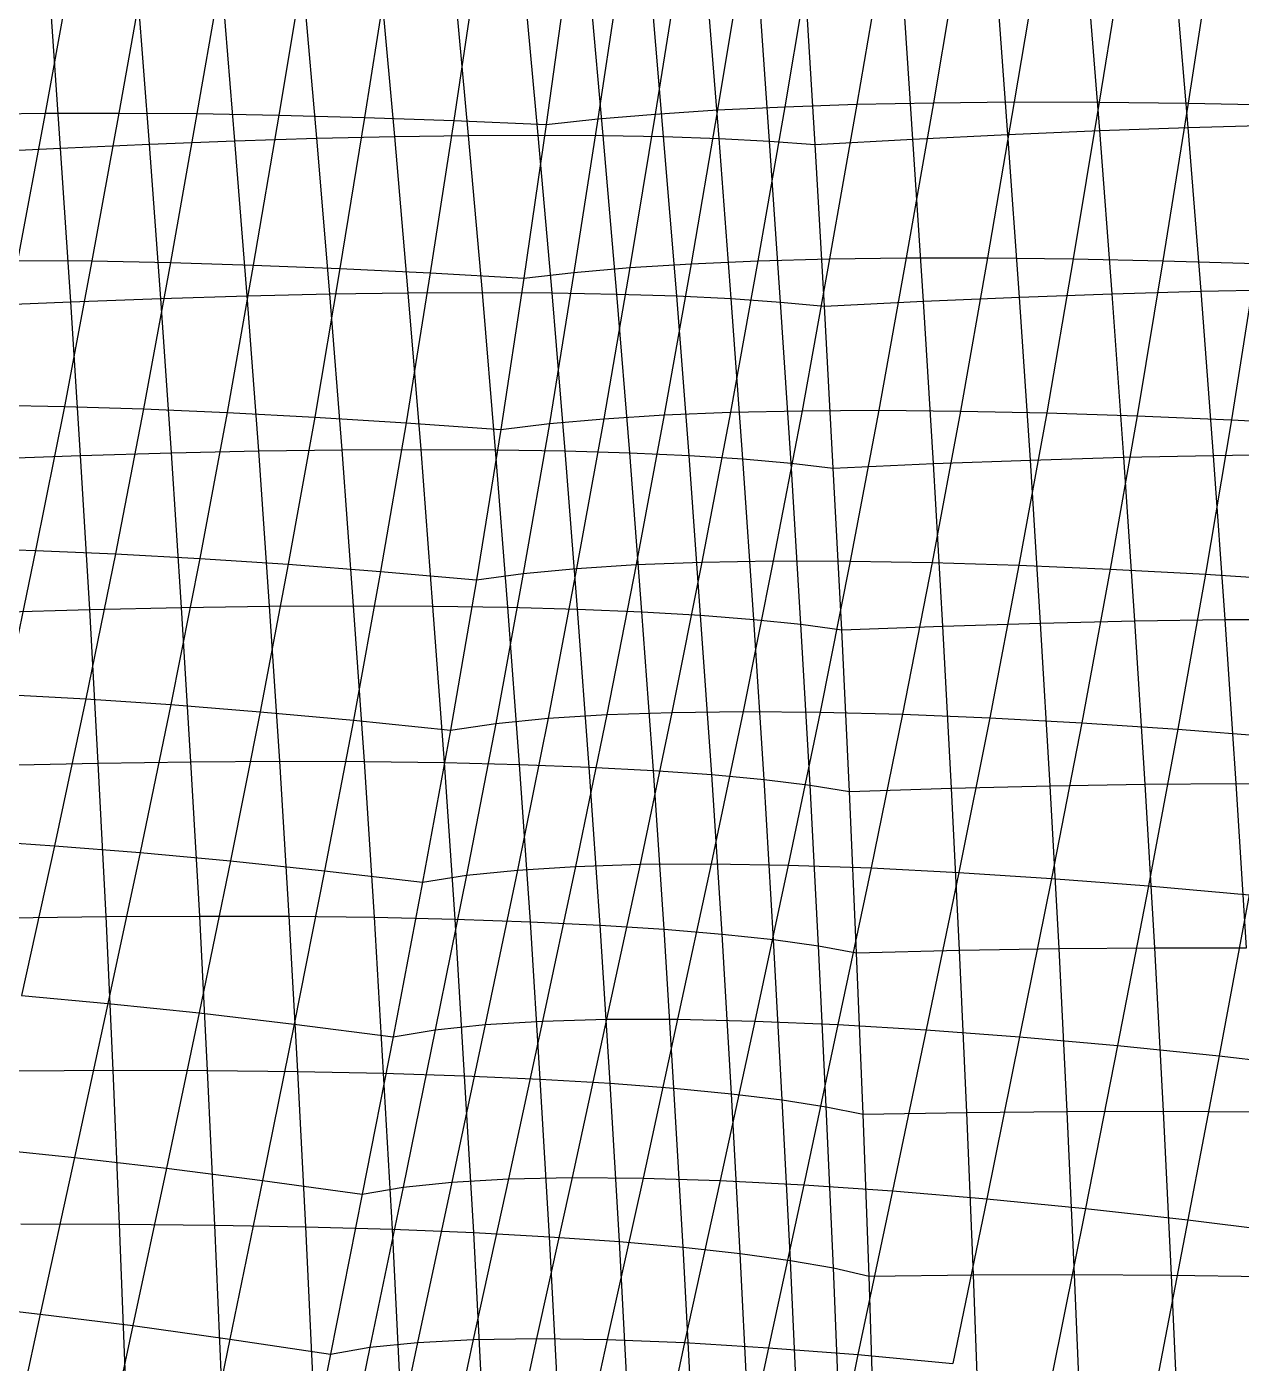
# Model space of a CAD drawing. Extents: x -429 to 429, y -1 to 209.
# Drawn here: x -361.31 to -343.13, y 160 to 180.01 of the extents above; entities that cross this region are included whole.
import ezdxf

# ---------------------------------------------------------------- set-up
doc = ezdxf.new("R2010")
doc.units = 0

msp = doc.modelspace()

# ---------------------------------------------------------------- linework, layer by layer
at = {"layer": 'default', "color": 5, "linetype": 'CONTINUOUS'}
for p, q in [((-350.586, 181.105, 135.485), (-350.974, 178.768, 135.295)), ((-349.569, 181.16, 134.137), (-349.967, 178.817, 133.932)), ((-348.486, 181.203, 132.842), (-348.888, 178.853, 132.626)), ((-347.34, 181.235, 131.605), (-347.742, 178.876, 131.382)), ((-346.135, 181.256, 130.428), (-346.53, 178.887, 130.202)), ((-344.872, 181.265, 129.314), (-345.258, 178.884, 129.091)), ((-343.556, 181.263, 128.267), (-343.928, 178.869, 128.052)), ((-360.632, 180.959, 146.11), (-361.038, 178.719, 145.916)), ((-359.532, 180.973, 144.906), (-359.933, 178.722, 144.709)), ((-358.373, 180.977, 143.76), (-358.765, 178.713, 143.565)), ((-357.159, 180.969, 142.675), (-357.538, 178.69, 142.488)), ((-355.893, 180.949, 141.654), (-356.255, 178.655, 141.481)), ((-354.578, 180.918, 140.7), (-354.921, 178.608, 140.546)), ((-352.412, 180.963, 138.328), (-352.763, 178.633, 138.177)), ((-351.535, 181.04, 136.883), (-351.907, 178.707, 136.711)), ((-353.217, 180.876, 139.815), (-353.539, 178.548, 139.687)), ((-353.217, 180.876, 139.815), (-353.539, 178.548, 139.687)), ((-362.077, 178.703, 147.182), (-361.038, 178.719, 145.916)), ((-361.038, 178.719, 145.916), (-361.45, 176.515, 145.714)), ((-361.038, 178.719, 145.916), (-359.933, 178.722, 144.709)), ((-359.933, 178.722, 144.709), (-360.34, 176.507, 144.505)), ((-359.933, 178.722, 144.709), (-358.765, 178.713, 143.565)), ((-358.765, 178.713, 143.565), (-359.163, 176.484, 143.363)), ((-358.765, 178.713, 143.565), (-357.538, 178.69, 142.488)), ((-352.763, 178.633, 138.177), (-351.907, 178.707, 136.711)), ((-351.907, 178.707, 136.711), (-352.287, 176.407, 136.531)), ((-351.907, 178.707, 136.711), (-350.974, 178.768, 135.295)), ((-350.974, 178.768, 135.295), (-351.369, 176.466, 135.097)), ((-350.974, 178.768, 135.295), (-349.967, 178.817, 133.932)), ((-349.967, 178.817, 133.932), (-350.371, 176.509, 133.719)), ((-349.967, 178.817, 133.932), (-348.888, 178.853, 132.626)), ((-348.888, 178.853, 132.626), (-349.296, 176.539, 132.402)), ((-348.888, 178.853, 132.626), (-347.742, 178.876, 131.382)), ((-347.742, 178.876, 131.382), (-348.148, 176.554, 131.15)), ((-347.742, 178.876, 131.382), (-346.53, 178.887, 130.202)), ((-346.53, 178.887, 130.202), (-346.931, 176.554, 129.968)), ((-346.53, 178.887, 130.202), (-345.258, 178.884, 129.091)), ((-345.258, 178.884, 129.091), (-345.649, 176.539, 128.859)), ((-345.258, 178.884, 129.091), (-343.928, 178.869, 128.052)), ((-343.928, 178.869, 128.052), (-344.306, 176.51, 127.828)), ((-343.928, 178.869, 128.052), (-342.545, 178.841, 127.088)), ((-357.538, 178.69, 142.488), (-357.923, 176.446, 142.293)), ((-357.538, 178.69, 142.488), (-356.255, 178.655, 141.481)), ((-356.255, 178.655, 141.481), (-356.624, 176.395, 141.298)), ((-356.255, 178.655, 141.481), (-354.921, 178.608, 140.546)), ((-354.921, 178.608, 140.546), (-355.272, 176.329, 140.382)), ((-354.921, 178.608, 140.546), (-353.539, 178.548, 139.687)), ((-353.539, 178.548, 139.687), (-353.87, 176.249, 139.549)), ((-353.539, 178.548, 139.687), (-353.87, 176.249, 139.549)), ((-353.539, 178.548, 139.687), (-352.763, 178.633, 138.177)), ((-352.763, 178.633, 138.177), (-353.121, 176.335, 138.017)), ((-361.45, 176.515, 145.714), (-360.34, 176.507, 144.505)), ((-360.34, 176.507, 144.505), (-360.749, 174.328, 144.295)), ((-360.34, 176.507, 144.505), (-359.163, 176.484, 143.363)), ((-351.369, 176.466, 135.097), (-350.371, 176.509, 133.719)), ((-350.371, 176.509, 133.719), (-350.779, 174.241, 133.499)), ((-350.371, 176.509, 133.719), (-349.296, 176.539, 132.402)), ((-349.296, 176.539, 132.402), (-349.707, 174.264, 132.171)), ((-349.296, 176.539, 132.402), (-348.148, 176.554, 131.15)), ((-348.148, 176.554, 131.15), (-348.558, 174.271, 130.912)), ((-348.148, 176.554, 131.15), (-346.931, 176.554, 129.968)), ((-346.931, 176.554, 129.968), (-347.336, 174.26, 129.727)), ((-346.931, 176.554, 129.968), (-345.649, 176.539, 128.859)), ((-345.649, 176.539, 128.859), (-346.045, 174.233, 128.62)), ((-345.649, 176.539, 128.859), (-344.306, 176.51, 127.828)), ((-344.306, 176.51, 127.828), (-344.691, 174.19, 127.596)), ((-344.306, 176.51, 127.828), (-342.908, 176.467, 126.878)), ((-359.163, 176.484, 143.363), (-359.564, 174.292, 143.154)), ((-359.163, 176.484, 143.363), (-357.923, 176.446, 142.293)), ((-357.923, 176.446, 142.293), (-358.313, 174.238, 142.09)), ((-357.923, 176.446, 142.293), (-356.624, 176.395, 141.298)), ((-356.624, 176.395, 141.298), (-357.001, 174.169, 141.106)), ((-356.624, 176.395, 141.298), (-355.272, 176.329, 140.382)), ((-355.272, 176.329, 140.382), (-355.633, 174.084, 140.206)), ((-355.272, 176.329, 140.382), (-353.87, 176.249, 139.549)), ((-353.87, 176.249, 139.549), (-353.121, 176.335, 138.017)), ((-353.121, 176.335, 138.017), (-353.49, 174.071, 137.844)), ((-353.121, 176.335, 138.017), (-352.287, 176.407, 136.531)), ((-352.287, 176.407, 136.531), (-352.674, 174.144, 136.341)), ((-352.287, 176.407, 136.531), (-351.369, 176.466, 135.097)), ((-351.369, 176.466, 135.097), (-351.769, 174.201, 134.89)), ((-342.908, 176.467, 126.878), (-343.279, 174.13, 126.658)), ((-353.87, 176.249, 139.549), (-354.214, 173.982, 139.394)), ((-353.87, 176.249, 139.549), (-354.214, 173.982, 139.394)), ((-361.864, 174.348, 145.508), (-360.749, 174.328, 144.295)), ((-360.749, 174.328, 144.295), (-361.179, 172.174, 144.065)), ((-360.749, 174.328, 144.295), (-359.564, 174.292, 143.154)), ((-359.564, 174.292, 143.154), (-359.986, 172.123, 142.925)), ((-359.564, 174.292, 143.154), (-358.313, 174.238, 142.09)), ((-358.313, 174.238, 142.09), (-358.724, 172.054, 141.866)), ((-358.313, 174.238, 142.09), (-357.001, 174.169, 141.106)), ((-357.001, 174.169, 141.106), (-357.399, 171.966, 140.893)), ((-357.001, 174.169, 141.106), (-355.633, 174.084, 140.206)), ((-353.49, 174.071, 137.844), (-352.674, 174.144, 136.341)), ((-352.674, 174.144, 136.341), (-353.082, 171.904, 136.13)), ((-352.674, 174.144, 136.341), (-351.769, 174.201, 134.89)), ((-351.769, 174.201, 134.89), (-352.19, 171.96, 134.663)), ((-351.769, 174.201, 134.89), (-350.779, 174.241, 133.499)), ((-350.779, 174.241, 133.499), (-351.207, 171.997, 133.258)), ((-350.779, 174.241, 133.499), (-349.707, 174.264, 132.171)), ((-349.707, 174.264, 132.171), (-350.139, 172.015, 131.919)), ((-349.707, 174.264, 132.171), (-348.558, 174.271, 130.912)), ((-348.558, 174.271, 130.912), (-348.988, 172.013, 130.653)), ((-348.558, 174.271, 130.912), (-347.336, 174.26, 129.727)), ((-347.336, 174.26, 129.727), (-347.76, 171.992, 129.465)), ((-347.336, 174.26, 129.727), (-346.045, 174.233, 128.62)), ((-346.045, 174.233, 128.62), (-346.461, 171.952, 128.359)), ((-346.045, 174.233, 128.62), (-344.691, 174.19, 127.596)), ((-344.691, 174.19, 127.596), (-345.096, 171.893, 127.341)), ((-344.691, 174.19, 127.596), (-343.279, 174.13, 126.658)), ((-343.279, 174.13, 126.658), (-343.67, 171.815, 126.415)), ((-343.279, 174.13, 126.658), (-341.813, 174.053, 125.81)), ((-355.633, 174.084, 140.206), (-356.015, 171.859, 140.01)), ((-355.633, 174.084, 140.206), (-354.214, 173.982, 139.394)), ((-354.214, 173.982, 139.394), (-354.58, 171.735, 139.219)), ((-354.214, 173.982, 139.394), (-354.58, 171.735, 139.219)), ((-354.214, 173.982, 139.394), (-353.49, 174.071, 137.844)), ((-353.49, 174.071, 137.844), (-353.88, 171.829, 137.65)), ((-362.299, 172.206, 145.282), (-361.179, 172.174, 144.065)), ((-361.179, 172.174, 144.065), (-361.627, 170.015, 143.821)), ((-361.179, 172.174, 144.065), (-359.986, 172.123, 142.925)), ((-359.986, 172.123, 142.925), (-360.427, 169.95, 142.681)), ((-359.986, 172.123, 142.925), (-358.724, 172.054, 141.866)), ((-358.724, 172.054, 141.866), (-359.155, 169.864, 141.627)), ((-358.724, 172.054, 141.866), (-357.399, 171.966, 140.893)), ((-357.399, 171.966, 140.893), (-357.817, 169.757, 140.662)), ((-357.399, 171.966, 140.893), (-356.015, 171.859, 140.01)), ((-353.88, 171.829, 137.65), (-353.082, 171.904, 136.13)), ((-353.082, 171.904, 136.13), (-353.51, 169.659, 135.899)), ((-353.082, 171.904, 136.13), (-352.19, 171.96, 134.663)), ((-352.19, 171.96, 134.663), (-352.63, 169.714, 134.418)), ((-352.19, 171.96, 134.663), (-351.207, 171.997, 133.258)), ((-351.207, 171.997, 133.258), (-351.654, 169.748, 133)), ((-351.207, 171.997, 133.258), (-350.139, 172.015, 131.919)), ((-350.139, 172.015, 131.919), (-350.588, 169.76, 131.651)), ((-350.139, 172.015, 131.919), (-348.988, 172.013, 130.653)), ((-348.988, 172.013, 130.653), (-349.436, 169.751, 130.378)), ((-348.988, 172.013, 130.653), (-347.76, 171.992, 129.465)), ((-347.76, 171.992, 129.465), (-348.203, 169.719, 129.186)), ((-347.76, 171.992, 129.465), (-346.461, 171.952, 128.359)), ((-346.461, 171.952, 128.359), (-346.896, 169.666, 128.081)), ((-346.461, 171.952, 128.359), (-345.096, 171.893, 127.341)), ((-356.015, 171.859, 140.01), (-356.42, 169.63, 139.792)), ((-356.015, 171.859, 140.01), (-354.58, 171.735, 139.219)), ((-354.58, 171.735, 139.219), (-354.971, 169.484, 139.021)), ((-354.58, 171.735, 139.219), (-354.971, 169.484, 139.021)), ((-354.58, 171.735, 139.219), (-353.88, 171.829, 137.65)), ((-353.88, 171.829, 137.65), (-354.292, 169.582, 137.436)), ((-345.096, 171.893, 127.341), (-345.52, 169.591, 127.068)), ((-345.096, 171.893, 127.341), (-343.67, 171.815, 126.415)), ((-343.67, 171.815, 126.415), (-344.082, 169.496, 126.151)), ((-343.67, 171.815, 126.415), (-342.189, 171.719, 125.584)), ((-361.627, 170.015, 143.821), (-360.427, 169.95, 142.681)), ((-360.427, 169.95, 142.681), (-360.896, 167.751, 142.413)), ((-360.427, 169.95, 142.681), (-359.155, 169.864, 141.627)), ((-359.155, 169.864, 141.627), (-359.614, 167.649, 141.362)), ((-359.155, 169.864, 141.627), (-357.817, 169.757, 140.662)), ((-357.817, 169.757, 140.662), (-358.264, 167.524, 140.407)), ((-357.817, 169.757, 140.662), (-356.42, 169.63, 139.792)), ((-353.51, 169.659, 135.899), (-352.63, 169.714, 134.418)), ((-352.63, 169.714, 134.418), (-353.099, 167.442, 134.148)), ((-352.63, 169.714, 134.418), (-351.654, 169.748, 133)), ((-351.654, 169.748, 133), (-352.131, 167.473, 132.716)), ((-351.654, 169.748, 133), (-350.588, 169.76, 131.651)), ((-350.588, 169.76, 131.651), (-351.067, 167.479, 131.357)), ((-350.588, 169.76, 131.651), (-349.436, 169.751, 130.378)), ((-349.436, 169.751, 130.378), (-349.913, 167.461, 130.076)), ((-349.436, 169.751, 130.378), (-348.203, 169.719, 129.186)), ((-348.203, 169.719, 129.186), (-348.675, 167.419, 128.88)), ((-348.203, 169.719, 129.186), (-346.896, 169.666, 128.081)), ((-356.42, 169.63, 139.792), (-356.853, 167.376, 139.551)), ((-356.42, 169.63, 139.792), (-354.971, 169.484, 139.021)), ((-354.971, 169.484, 139.021), (-354.292, 169.582, 137.436)), ((-354.292, 169.582, 137.436), (-354.732, 167.309, 137.197)), ((-354.292, 169.582, 137.436), (-353.51, 169.659, 135.899)), ((-353.51, 169.659, 135.899), (-353.968, 167.388, 135.644)), ((-346.896, 169.666, 128.081), (-347.36, 167.352, 127.775)), ((-346.896, 169.666, 128.081), (-345.52, 169.591, 127.068)), ((-345.52, 169.591, 127.068), (-345.973, 167.263, 126.767)), ((-345.52, 169.591, 127.068), (-344.082, 169.496, 126.151)), ((-354.971, 169.484, 139.021), (-355.388, 167.207, 138.8)), ((-354.971, 169.484, 139.021), (-355.388, 167.207, 138.8)), ((-344.082, 169.496, 126.151), (-344.522, 167.149, 125.86)), ((-344.082, 169.496, 126.151), (-342.588, 169.379, 125.335)), ((-362.105, 167.831, 143.553), (-360.896, 167.751, 142.413)), ((-360.896, 167.751, 142.413), (-361.39, 165.509, 142.125)), ((-360.896, 167.751, 142.413), (-359.614, 167.649, 141.362)), ((-359.614, 167.649, 141.362), (-360.097, 165.391, 141.079)), ((-359.614, 167.649, 141.362), (-358.264, 167.524, 140.407)), ((-358.264, 167.524, 140.407), (-358.734, 165.248, 140.132)), ((-358.264, 167.524, 140.407), (-356.853, 167.376, 139.551)), ((-356.853, 167.376, 139.551), (-357.309, 165.082, 139.291)), ((-356.853, 167.376, 139.551), (-355.388, 167.207, 138.8)), ((-355.388, 167.207, 138.8), (-354.732, 167.309, 137.197)), ((-354.732, 167.309, 137.197), (-355.197, 164.996, 136.94)), ((-354.732, 167.309, 137.197), (-353.968, 167.388, 135.644)), ((-353.968, 167.388, 135.644), (-354.45, 165.074, 135.37)), ((-353.968, 167.388, 135.644), (-353.099, 167.442, 134.148)), ((-353.099, 167.442, 134.148), (-353.593, 165.127, 133.858)), ((-353.099, 167.442, 134.148), (-352.131, 167.473, 132.716)), ((-352.131, 167.473, 132.716), (-352.632, 165.153, 132.413)), ((-352.131, 167.473, 132.716), (-351.067, 167.479, 131.357)), ((-351.067, 167.479, 131.357), (-351.57, 165.153, 131.042)), ((-351.067, 167.479, 131.357), (-349.913, 167.461, 130.076)), ((-349.913, 167.461, 130.076), (-350.415, 165.126, 129.753)), ((-349.913, 167.461, 130.076), (-348.675, 167.419, 128.88)), ((-348.675, 167.419, 128.88), (-349.172, 165.073, 128.553)), ((-348.675, 167.419, 128.88), (-347.36, 167.352, 127.775)), ((-347.36, 167.352, 127.775), (-347.848, 164.993, 127.448)), ((-347.36, 167.352, 127.775), (-345.973, 167.263, 126.767)), ((-355.388, 167.207, 138.8), (-355.83, 164.892, 138.559)), ((-355.388, 167.207, 138.8), (-355.83, 164.892, 138.559)), ((-345.973, 167.263, 126.767), (-346.45, 164.889, 126.445)), ((-345.973, 167.263, 126.767), (-344.522, 167.149, 125.86)), ((-344.522, 167.149, 125.86), (-344.986, 164.759, 125.548)), ((-344.522, 167.149, 125.86), (-343.014, 167.014, 125.06)), ((-343.014, 167.014, 125.06), (-343.464, 164.605, 124.763)), ((-361.39, 165.509, 142.125), (-360.097, 165.391, 141.079)), ((-360.097, 165.391, 141.079), (-360.596, 163.085, 140.785)), ((-360.097, 165.391, 141.079), (-358.734, 165.248, 140.132)), ((-358.734, 165.248, 140.132), (-359.222, 162.925, 139.846)), ((-358.734, 165.248, 140.132), (-357.309, 165.082, 139.291)), ((-354.45, 165.074, 135.37), (-353.593, 165.127, 133.858)), ((-353.593, 165.127, 133.858), (-354.102, 162.762, 133.556)), ((-353.593, 165.127, 133.858), (-352.632, 165.153, 132.413)), ((-352.632, 165.153, 132.413), (-353.147, 162.782, 132.098)), ((-352.632, 165.153, 132.413), (-351.57, 165.153, 131.042)), ((-351.57, 165.153, 131.042), (-352.088, 162.774, 130.717)), ((-351.57, 165.153, 131.042), (-350.415, 165.126, 129.753)), ((-350.415, 165.126, 129.753), (-350.931, 162.738, 129.42)), ((-350.415, 165.126, 129.753), (-349.172, 165.073, 128.553)), ((-357.309, 165.082, 139.291), (-357.784, 162.741, 139.018)), ((-357.309, 165.082, 139.291), (-355.83, 164.892, 138.559)), ((-355.83, 164.892, 138.559), (-355.197, 164.996, 136.94)), ((-355.197, 164.996, 136.94), (-355.679, 162.637, 136.668)), ((-355.197, 164.996, 136.94), (-354.45, 165.074, 135.37)), ((-354.45, 165.074, 135.37), (-354.948, 162.713, 135.083)), ((-349.172, 165.073, 128.553), (-349.683, 162.674, 128.216)), ((-349.172, 165.073, 128.553), (-347.848, 164.993, 127.448)), ((-347.848, 164.993, 127.448), (-348.351, 162.583, 127.11)), ((-347.848, 164.993, 127.448), (-346.45, 164.889, 126.445)), ((-355.83, 164.892, 138.559), (-356.291, 162.534, 138.303)), ((-355.83, 164.892, 138.559), (-356.291, 162.534, 138.303)), ((-346.45, 164.889, 126.445), (-346.943, 162.464, 126.111)), ((-346.45, 164.889, 126.445), (-344.986, 164.759, 125.548)), ((-344.986, 164.759, 125.548), (-345.467, 162.319, 125.223)), ((-344.986, 164.759, 125.548), (-343.464, 164.605, 124.763)), ((-343.464, 164.605, 124.763), (-343.931, 162.149, 124.452)), ((-343.464, 164.605, 124.763), (-341.892, 164.428, 124.094)), ((-361.899, 163.218, 141.828), (-360.596, 163.085, 140.785)), ((-360.596, 163.085, 140.785), (-361.112, 160.74, 140.479)), ((-360.596, 163.085, 140.785), (-359.222, 162.925, 139.846)), ((-359.222, 162.925, 139.846), (-359.725, 160.566, 139.549)), ((-359.222, 162.925, 139.846), (-357.784, 162.741, 139.018)), ((-357.784, 162.741, 139.018), (-358.272, 160.365, 138.733)), ((-357.784, 162.741, 139.018), (-356.291, 162.534, 138.303)), ((-355.679, 162.637, 136.668), (-354.948, 162.713, 135.083)), ((-354.948, 162.713, 135.083), (-355.462, 160.315, 134.785)), ((-354.948, 162.713, 135.083), (-354.102, 162.762, 133.556)), ((-354.102, 162.762, 133.556), (-354.628, 160.358, 133.243)), ((-354.102, 162.762, 133.556), (-353.147, 162.782, 132.098)), ((-353.147, 162.782, 132.098), (-353.68, 160.372, 131.771)), ((-353.147, 162.782, 132.098), (-352.088, 162.774, 130.717)), ((-352.088, 162.774, 130.717), (-352.624, 160.356, 130.378)), ((-352.088, 162.774, 130.717), (-350.931, 162.738, 129.42)), ((-350.931, 162.738, 129.42), (-351.465, 160.311, 129.073)), ((-350.931, 162.738, 129.42), (-349.683, 162.674, 128.216)), ((-356.291, 162.534, 138.303), (-356.765, 160.141, 138.039)), ((-356.291, 162.534, 138.303), (-356.765, 160.141, 138.039)), ((-356.291, 162.534, 138.303), (-355.679, 162.637, 136.668)), ((-355.679, 162.637, 136.668), (-356.175, 160.242, 136.387)), ((-349.683, 162.674, 128.216), (-350.211, 160.236, 127.864)), ((-349.683, 162.674, 128.216), (-348.351, 162.583, 127.11)), ((-348.351, 162.583, 127.11), (-348.87, 160.132, 126.758)), ((-348.351, 162.583, 127.11), (-346.943, 162.464, 126.111)), ((-346.943, 162.464, 126.111), (-347.451, 160, 125.763)), ((-346.943, 162.464, 126.111), (-345.467, 162.319, 125.223)), ((-345.467, 162.319, 125.223), (-345.962, 159.841, 124.884)), ((-345.467, 162.319, 125.223), (-343.931, 162.149, 124.452)), ((-343.931, 162.149, 124.452), (-344.413, 159.655, 124.128)), ((-343.931, 162.149, 124.452), (-342.346, 161.954, 123.801)), ((-362.425, 160.888, 141.518), (-361.112, 160.74, 140.479)), ((-361.112, 160.74, 140.479), (-361.627, 158.373, 140.175)), ((-361.112, 160.74, 140.479), (-359.725, 160.566, 139.549)), ((-359.725, 160.566, 139.549), (-360.228, 158.185, 139.252)), ((-359.725, 160.566, 139.549), (-358.272, 160.365, 138.733)), ((-358.272, 160.365, 138.733), (-358.763, 157.97, 138.449)), ((-358.272, 160.365, 138.733), (-356.765, 160.141, 138.039)), ((-356.175, 160.242, 136.387), (-355.462, 160.315, 134.785)), ((-355.462, 160.315, 134.785), (-355.976, 157.895, 134.487)), ((-355.462, 160.315, 134.785), (-354.628, 160.358, 133.243)), ((-354.628, 160.358, 133.243), (-355.154, 157.931, 132.931)), ((-354.628, 160.358, 133.243), (-353.68, 160.372, 131.771)), ((-353.68, 160.372, 131.771), (-354.212, 157.937, 131.446)), ((-353.68, 160.372, 131.771), (-352.624, 160.356, 130.378)), ((-352.624, 160.356, 130.378), (-353.157, 157.912, 130.042)), ((-352.624, 160.356, 130.378), (-351.465, 160.311, 129.073)), ((-351.465, 160.311, 129.073), (-351.997, 157.857, 128.729)), ((-351.465, 160.311, 129.073), (-350.211, 160.236, 127.864)), ((-356.765, 160.141, 138.039), (-357.242, 157.731, 137.772)), ((-356.765, 160.141, 138.039), (-357.242, 157.731, 137.772)), ((-356.765, 160.141, 138.039), (-356.175, 160.242, 136.387)), ((-356.175, 160.242, 136.387), (-356.673, 157.828, 136.104)), ((-350.211, 160.236, 127.864), (-350.738, 157.771, 127.515)), ((-350.211, 160.236, 127.864), (-348.87, 160.132, 126.758)), ((-348.87, 160.132, 126.758), (-349.389, 157.656, 126.409)), ((-348.87, 160.132, 126.758), (-347.451, 160, 125.763))]:
    msp.add_line(p, q, dxfattribs=at)
at = {"layer": 'default', "color": 3, "linetype": 'CONTINUOUS'}
for p, q in [((-343.93, 178.507, 139.846), (-344.133, 180.956, 139.458)), ((-355.805, 178.37, 152.715), (-356.015, 180.705, 152.354)), ((-354.7, 178.386, 151.543), (-354.914, 180.731, 151.18)), ((-353.658, 178.391, 150.315), (-353.873, 180.748, 149.954)), ((-352.684, 178.385, 149.034), (-352.895, 180.753, 148.678)), ((-351.78, 178.368, 147.705), (-351.983, 180.748, 147.356)), ((-350.949, 178.34, 146.33), (-351.138, 180.732, 145.991)), ((-350.193, 178.301, 144.914), (-350.363, 180.706, 144.587)), ((-348.047, 178.332, 142.669), (-348.211, 180.757, 142.328)), ((-346.625, 178.402, 141.8), (-346.805, 180.834, 141.439)), ((-345.252, 178.46, 140.858), (-345.444, 180.9, 140.481)), ((-359.475, 178.257, 155.863), (-359.652, 180.562, 155.531)), ((-358.197, 178.305, 154.878), (-358.387, 180.62, 154.532)), ((-356.972, 178.343, 153.828), (-357.174, 180.668, 153.472)), ((-349.513, 178.252, 143.461), (-349.66, 180.669, 143.146)), ((-349.513, 178.252, 143.461), (-349.66, 180.669, 143.146)), ((-360.805, 178.197, 156.779), (-360.965, 180.494, 156.467)), ((-345.252, 178.46, 140.858), (-343.93, 178.507, 139.846)), ((-343.93, 178.507, 139.846), (-342.665, 178.543, 138.766)), ((-343.734, 176.054, 140.228), (-343.93, 178.507, 139.846)), ((-359.475, 178.257, 155.863), (-358.197, 178.305, 154.878)), ((-358.197, 178.305, 154.878), (-356.972, 178.343, 153.828)), ((-358.013, 175.985, 155.219), (-358.197, 178.305, 154.878)), ((-356.972, 178.343, 153.828), (-355.805, 178.37, 152.715)), ((-356.777, 176.013, 154.178), (-356.972, 178.343, 153.828)), ((-355.805, 178.37, 152.715), (-354.7, 178.386, 151.543)), ((-355.602, 176.03, 153.071), (-355.805, 178.37, 152.715)), ((-354.7, 178.386, 151.543), (-353.658, 178.391, 150.315)), ((-354.492, 176.035, 151.901), (-354.7, 178.386, 151.543)), ((-353.658, 178.391, 150.315), (-352.684, 178.385, 149.034)), ((-353.45, 176.029, 150.67), (-353.658, 178.391, 150.315)), ((-352.684, 178.385, 149.034), (-351.78, 178.368, 147.705)), ((-352.48, 176.011, 149.385), (-352.684, 178.385, 149.034)), ((-351.78, 178.368, 147.705), (-350.949, 178.34, 146.33)), ((-351.584, 175.983, 148.048), (-351.78, 178.368, 147.705)), ((-350.949, 178.34, 146.33), (-350.193, 178.301, 144.914)), ((-350.766, 175.943, 146.663), (-350.949, 178.34, 146.33)), ((-349.513, 178.252, 143.461), (-348.047, 178.332, 142.669)), ((-348.047, 178.332, 142.669), (-346.625, 178.402, 141.8)), ((-347.89, 175.904, 143.004), (-348.047, 178.332, 142.669)), ((-346.625, 178.402, 141.8), (-345.252, 178.46, 140.858)), ((-346.453, 175.966, 142.156), (-346.625, 178.402, 141.8)), ((-345.066, 176.016, 141.23), (-345.252, 178.46, 140.858)), ((-362.181, 178.128, 157.624), (-360.805, 178.197, 156.779)), ((-360.805, 178.197, 156.779), (-359.475, 178.257, 155.863)), ((-360.651, 175.897, 157.086), (-360.805, 178.197, 156.779)), ((-359.306, 175.947, 156.189), (-359.475, 178.257, 155.863)), ((-350.193, 178.301, 144.914), (-349.513, 178.252, 143.461)), ((-350.028, 175.892, 145.236), (-350.193, 178.301, 144.914)), ((-349.373, 175.831, 143.771), (-349.513, 178.252, 143.461)), ((-349.373, 175.831, 143.771), (-349.513, 178.252, 143.461)), ((-360.651, 175.897, 157.086), (-359.306, 175.947, 156.189)), ((-359.306, 175.947, 156.189), (-358.013, 175.985, 155.219)), ((-359.145, 173.633, 156.508), (-359.306, 175.947, 156.189)), ((-358.013, 175.985, 155.219), (-356.777, 176.013, 154.178)), ((-357.839, 173.662, 155.552), (-358.013, 175.985, 155.219)), ((-356.777, 176.013, 154.178), (-355.602, 176.03, 153.071)), ((-356.592, 173.679, 154.52), (-356.777, 176.013, 154.178)), ((-355.602, 176.03, 153.071), (-354.492, 176.035, 151.901)), ((-355.41, 173.685, 153.418), (-355.602, 176.03, 153.071)), ((-354.492, 176.035, 151.901), (-353.45, 176.029, 150.67)), ((-354.295, 173.679, 152.249), (-354.492, 176.035, 151.901)), ((-353.45, 176.029, 150.67), (-352.48, 176.011, 149.385)), ((-353.252, 173.662, 151.017), (-353.45, 176.029, 150.67)), ((-352.48, 176.011, 149.385), (-351.584, 175.983, 148.048)), ((-352.285, 173.634, 149.726), (-352.48, 176.011, 149.385)), ((-351.584, 175.983, 148.048), (-350.766, 175.943, 146.663)), ((-351.398, 173.594, 148.382), (-351.584, 175.983, 148.048)), ((-350.766, 175.943, 146.663), (-350.028, 175.892, 145.236)), ((-350.592, 173.542, 146.988), (-350.766, 175.943, 146.663)), ((-349.373, 175.831, 143.771), (-347.89, 175.904, 143.004)), ((-347.89, 175.904, 143.004), (-346.453, 175.966, 142.156)), ((-347.741, 173.472, 143.332), (-347.89, 175.904, 143.004)), ((-346.453, 175.966, 142.156), (-345.066, 176.016, 141.23)), ((-346.29, 173.526, 142.504), (-346.453, 175.966, 142.156)), ((-345.066, 176.016, 141.23), (-343.734, 176.054, 140.228)), ((-344.89, 173.567, 141.592), (-345.066, 176.016, 141.23)), ((-343.734, 176.054, 140.228), (-342.46, 176.08, 139.153)), ((-343.547, 173.596, 140.6), (-343.734, 176.054, 140.228)), ((-362.045, 175.836, 157.908), (-360.651, 175.897, 157.086)), ((-360.506, 173.593, 157.387), (-360.651, 175.897, 157.086)), ((-350.028, 175.892, 145.236), (-349.373, 175.831, 143.771)), ((-349.872, 173.48, 145.551), (-350.028, 175.892, 145.236)), ((-349.24, 173.407, 144.074), (-349.373, 175.831, 143.771)), ((-349.24, 173.407, 144.074), (-349.373, 175.831, 143.771)), ((-361.916, 173.541, 158.185), (-360.506, 173.593, 157.387)), ((-360.506, 173.593, 157.387), (-359.145, 173.633, 156.508)), ((-360.37, 171.289, 157.679), (-360.506, 173.593, 157.387)), ((-359.145, 173.633, 156.508), (-357.839, 173.662, 155.552)), ((-358.995, 171.319, 156.817), (-359.145, 173.633, 156.508)), ((-357.839, 173.662, 155.552), (-356.592, 173.679, 154.52)), ((-357.678, 171.337, 155.873), (-357.839, 173.662, 155.552)), ((-356.592, 173.679, 154.52), (-355.41, 173.685, 153.418)), ((-356.421, 171.344, 154.85), (-356.592, 173.679, 154.52)), ((-355.41, 173.685, 153.418), (-354.295, 173.679, 152.249)), ((-355.232, 171.339, 153.752), (-355.41, 173.685, 153.418)), ((-354.295, 173.679, 152.249), (-353.252, 173.662, 151.017)), ((-354.113, 171.322, 152.584), (-354.295, 173.679, 152.249)), ((-353.252, 173.662, 151.017), (-352.285, 173.634, 149.726)), ((-353.069, 171.294, 151.351), (-353.252, 173.662, 151.017)), ((-352.285, 173.634, 149.726), (-351.398, 173.594, 148.382)), ((-352.105, 171.254, 150.056), (-352.285, 173.634, 149.726)), ((-351.398, 173.594, 148.382), (-350.592, 173.542, 146.988)), ((-351.225, 171.203, 148.705), (-351.398, 173.594, 148.382)), ((-350.592, 173.542, 146.988), (-349.872, 173.48, 145.551)), ((-350.431, 171.141, 147.304), (-350.592, 173.542, 146.988)), ((-347.741, 173.472, 143.332), (-346.29, 173.526, 142.504)), ((-346.29, 173.526, 142.504), (-344.89, 173.567, 141.592)), ((-346.138, 171.085, 142.84), (-346.29, 173.526, 142.504)), ((-344.89, 173.567, 141.592), (-343.547, 173.596, 140.6)), ((-344.727, 171.117, 141.941), (-344.89, 173.567, 141.592)), ((-343.547, 173.596, 140.6), (-342.266, 173.613, 139.531)), ((-343.375, 171.137, 140.958), (-343.547, 173.596, 140.6)), ((-349.872, 173.48, 145.551), (-349.24, 173.407, 144.074)), ((-349.726, 171.068, 145.857), (-349.872, 173.48, 145.551)), ((-349.24, 173.407, 144.074), (-347.741, 173.472, 143.332)), ((-349.114, 170.984, 144.37), (-349.24, 173.407, 144.074)), ((-349.114, 170.984, 144.37), (-349.24, 173.407, 144.074)), ((-347.602, 171.04, 143.651), (-347.741, 173.472, 143.332)), ((-360.37, 171.289, 157.679), (-358.995, 171.319, 156.817)), ((-358.995, 171.319, 156.817), (-357.678, 171.337, 155.873)), ((-358.854, 169.008, 157.119), (-358.995, 171.319, 156.817)), ((-357.678, 171.337, 155.873), (-356.421, 171.344, 154.85)), ((-357.524, 169.016, 156.187), (-357.678, 171.337, 155.873)), ((-356.421, 171.344, 154.85), (-355.232, 171.339, 153.752)), ((-356.258, 169.012, 155.173), (-356.421, 171.344, 154.85)), ((-355.232, 171.339, 153.752), (-354.113, 171.322, 152.584)), ((-355.061, 168.996, 154.08), (-355.232, 171.339, 153.752)), ((-354.113, 171.322, 152.584), (-353.069, 171.294, 151.351)), ((-353.938, 168.968, 152.913), (-354.113, 171.322, 152.584)), ((-361.795, 171.247, 158.456), (-360.37, 171.289, 157.679)), ((-360.242, 168.989, 157.964), (-360.37, 171.289, 157.679)), ((-353.069, 171.294, 151.351), (-352.105, 171.254, 150.056)), ((-352.893, 168.929, 151.677), (-353.069, 171.294, 151.351)), ((-352.105, 171.254, 150.056), (-351.225, 171.203, 148.705)), ((-351.933, 168.878, 150.378), (-352.105, 171.254, 150.056)), ((-351.225, 171.203, 148.705), (-350.431, 171.141, 147.304)), ((-351.059, 168.816, 149.021), (-351.225, 171.203, 148.705)), ((-350.431, 171.141, 147.304), (-349.726, 171.068, 145.857)), ((-350.276, 168.743, 147.611), (-350.431, 171.141, 147.304)), ((-346.138, 171.085, 142.84), (-344.727, 171.117, 141.941)), ((-344.727, 171.117, 141.941), (-343.375, 171.137, 140.958)), ((-344.572, 168.671, 142.283), (-344.727, 171.117, 141.941)), ((-343.375, 171.137, 140.958), (-342.087, 171.144, 139.894)), ((-343.21, 168.681, 141.309), (-343.375, 171.137, 140.958)), ((-349.726, 171.068, 145.857), (-349.114, 170.984, 144.37)), ((-349.588, 168.659, 146.154), (-349.726, 171.068, 145.857)), ((-349.114, 170.984, 144.37), (-347.602, 171.04, 143.651)), ((-348.997, 168.565, 144.657), (-349.114, 170.984, 144.37)), ((-348.997, 168.565, 144.657), (-349.114, 170.984, 144.37)), ((-347.602, 171.04, 143.651), (-346.138, 171.085, 142.84)), ((-347.471, 168.613, 143.961), (-347.602, 171.04, 143.651)), ((-345.994, 168.648, 143.169), (-346.138, 171.085, 142.84)), ((-361.682, 168.958, 158.719), (-360.242, 168.989, 157.964)), ((-360.242, 168.989, 157.964), (-358.854, 169.008, 157.119)), ((-360.125, 166.691, 158.24), (-360.242, 168.989, 157.964)), ((-358.854, 169.008, 157.119), (-357.524, 169.016, 156.187)), ((-358.724, 166.699, 157.412), (-358.854, 169.008, 157.119)), ((-357.524, 169.016, 156.187), (-356.258, 169.012, 155.173)), ((-357.382, 166.696, 156.492), (-357.524, 169.016, 156.187)), ((-356.258, 169.012, 155.173), (-355.061, 168.996, 154.08)), ((-356.106, 166.68, 155.486), (-356.258, 169.012, 155.173)), ((-355.061, 168.996, 154.08), (-353.938, 168.968, 152.913)), ((-354.902, 166.653, 154.397), (-355.061, 168.996, 154.08)), ((-353.938, 168.968, 152.913), (-352.893, 168.929, 151.677)), ((-353.774, 166.614, 153.231), (-353.938, 168.968, 152.913)), ((-352.893, 168.929, 151.677), (-351.933, 168.878, 150.378)), ((-352.729, 166.564, 151.994), (-352.893, 168.929, 151.677)), ((-351.933, 168.878, 150.378), (-351.059, 168.816, 149.021)), ((-351.771, 166.502, 150.69), (-351.933, 168.878, 150.378)), ((-351.059, 168.816, 149.021), (-350.276, 168.743, 147.611)), ((-350.904, 166.429, 149.326), (-351.059, 168.816, 149.021)), ((-350.276, 168.743, 147.611), (-349.588, 168.659, 146.154)), ((-350.133, 166.346, 147.907), (-350.276, 168.743, 147.611)), ((-349.588, 168.659, 146.154), (-348.997, 168.565, 144.657)), ((-349.461, 166.252, 146.442), (-349.588, 168.659, 146.154)), ((-348.997, 168.565, 144.657), (-347.471, 168.613, 143.961)), ((-348.89, 166.149, 144.936), (-348.997, 168.565, 144.657)), ((-348.89, 166.149, 144.936), (-348.997, 168.565, 144.657)), ((-347.471, 168.613, 143.961), (-345.994, 168.648, 143.169)), ((-347.351, 166.187, 144.262), (-347.471, 168.613, 143.961)), ((-345.994, 168.648, 143.169), (-344.572, 168.671, 142.283)), ((-345.861, 166.212, 143.487), (-345.994, 168.648, 143.169)), ((-344.572, 168.671, 142.283), (-343.21, 168.681, 141.309)), ((-344.428, 166.225, 142.615), (-344.572, 168.671, 142.283)), ((-343.21, 168.681, 141.309), (-341.915, 168.678, 140.25)), ((-343.056, 166.225, 141.649), (-343.21, 168.681, 141.309)), ((-360.125, 166.691, 158.24), (-358.724, 166.699, 157.412)), ((-358.724, 166.699, 157.412), (-357.382, 166.696, 156.492)), ((-358.606, 164.387, 157.693), (-358.724, 166.699, 157.412)), ((-357.382, 166.696, 156.492), (-356.106, 166.68, 155.486)), ((-357.254, 164.372, 156.784), (-357.382, 166.696, 156.492)), ((-361.579, 166.67, 158.974), (-360.125, 166.691, 158.24)), ((-360.019, 164.39, 158.507), (-360.125, 166.691, 158.24)), ((-356.106, 166.68, 155.486), (-354.902, 166.653, 154.397)), ((-355.97, 164.345, 155.785), (-356.106, 166.68, 155.486)), ((-354.902, 166.653, 154.397), (-353.774, 166.614, 153.231)), ((-354.759, 164.307, 154.7), (-354.902, 166.653, 154.397)), ((-353.774, 166.614, 153.231), (-352.729, 166.564, 151.994)), ((-353.627, 164.257, 153.536), (-353.774, 166.614, 153.231)), ((-352.729, 166.564, 151.994), (-351.771, 166.502, 150.69)), ((-352.581, 164.195, 152.296), (-352.729, 166.564, 151.994)), ((-351.771, 166.502, 150.69), (-350.904, 166.429, 149.326)), ((-351.626, 164.123, 150.988), (-351.771, 166.502, 150.69)), ((-350.904, 166.429, 149.326), (-350.133, 166.346, 147.907)), ((-350.765, 164.039, 149.618), (-350.904, 166.429, 149.326)), ((-350.133, 166.346, 147.907), (-349.461, 166.252, 146.442)), ((-350.003, 163.946, 148.193), (-350.133, 166.346, 147.907)), ((-349.461, 166.252, 146.442), (-348.89, 166.149, 144.936)), ((-349.345, 163.843, 146.72), (-349.461, 166.252, 146.442)), ((-348.89, 166.149, 144.936), (-347.351, 166.187, 144.262)), ((-348.793, 163.73, 145.205), (-348.89, 166.149, 144.936)), ((-348.793, 163.73, 145.205), (-348.89, 166.149, 144.936)), ((-347.351, 166.187, 144.262), (-345.861, 166.212, 143.487)), ((-347.242, 163.758, 144.551), (-347.351, 166.187, 144.262)), ((-345.861, 166.212, 143.487), (-344.428, 166.225, 142.615)), ((-345.741, 163.773, 143.792), (-345.861, 166.212, 143.487)), ((-344.428, 166.225, 142.615), (-343.056, 166.225, 141.649)), ((-344.298, 163.776, 142.931), (-344.428, 166.225, 142.615)), ((-361.486, 164.381, 159.221), (-360.019, 164.39, 158.507)), ((-360.019, 164.39, 158.507), (-358.606, 164.387, 157.693)), ((-359.922, 162.086, 158.767), (-360.019, 164.39, 158.507)), ((-358.606, 164.387, 157.693), (-357.254, 164.372, 156.784)), ((-358.497, 162.072, 157.968), (-358.606, 164.387, 157.693)), ((-357.254, 164.372, 156.784), (-355.97, 164.345, 155.785)), ((-357.133, 162.046, 157.071), (-357.254, 164.372, 156.784)), ((-355.97, 164.345, 155.785), (-354.759, 164.307, 154.7)), ((-355.84, 162.008, 156.08), (-355.97, 164.345, 155.785)), ((-354.759, 164.307, 154.7), (-353.627, 164.257, 153.536)), ((-354.622, 161.958, 154.999), (-354.759, 164.307, 154.7)), ((-353.627, 164.257, 153.536), (-352.581, 164.195, 152.296)), ((-353.486, 161.896, 153.835), (-353.627, 164.257, 153.536)), ((-352.581, 164.195, 152.296), (-351.626, 164.123, 150.988)), ((-352.439, 161.824, 152.593), (-352.581, 164.195, 152.296)), ((-351.626, 164.123, 150.988), (-350.765, 164.039, 149.618)), ((-351.486, 161.74, 151.281), (-351.626, 164.123, 150.988)), ((-350.765, 164.039, 149.618), (-350.003, 163.946, 148.193)), ((-350.632, 161.646, 149.905), (-350.765, 164.039, 149.618)), ((-350.003, 163.946, 148.193), (-349.345, 163.843, 146.72)), ((-349.881, 161.543, 148.472), (-350.003, 163.946, 148.193)), ((-349.345, 163.843, 146.72), (-348.793, 163.73, 145.205)), ((-349.237, 161.43, 146.99), (-349.345, 163.843, 146.72)), ((-348.793, 163.73, 145.205), (-347.242, 163.758, 144.551)), ((-348.704, 161.308, 145.466), (-348.793, 163.73, 145.205)), ((-348.704, 161.308, 145.466), (-348.793, 163.73, 145.205)), ((-347.242, 163.758, 144.551), (-345.741, 163.773, 143.792)), ((-347.141, 161.326, 144.833), (-347.242, 163.758, 144.551)), ((-345.741, 163.773, 143.792), (-344.298, 163.776, 142.931)), ((-345.629, 161.331, 144.091), (-345.741, 163.773, 143.792)), ((-344.298, 163.776, 142.931), (-342.918, 163.766, 141.974)), ((-344.175, 161.324, 143.243), (-344.298, 163.776, 142.931)), ((-361.401, 162.088, 159.462), (-359.922, 162.086, 158.767)), ((-359.922, 162.086, 158.767), (-358.497, 162.072, 157.968)), ((-359.834, 159.781, 159.017), (-359.922, 162.086, 158.767)), ((-358.497, 162.072, 157.968), (-357.133, 162.046, 157.071)), ((-358.398, 159.755, 158.233), (-358.497, 162.072, 157.968)), ((-357.133, 162.046, 157.071), (-355.84, 162.008, 156.08)), ((-357.026, 159.717, 157.346), (-357.133, 162.046, 157.071)), ((-355.84, 162.008, 156.08), (-354.622, 161.958, 154.999)), ((-355.724, 159.668, 156.361), (-355.84, 162.008, 156.08)), ((-354.622, 161.958, 154.999), (-353.486, 161.896, 153.835)), ((-354.5, 159.606, 155.284), (-354.622, 161.958, 154.999)), ((-353.486, 161.896, 153.835), (-352.439, 161.824, 152.593)), ((-353.36, 159.533, 154.121), (-353.486, 161.896, 153.835)), ((-352.439, 161.824, 152.593), (-351.486, 161.74, 151.281)), ((-352.312, 159.449, 152.877), (-352.439, 161.824, 152.593)), ((-351.486, 161.74, 151.281), (-350.632, 161.646, 149.905)), ((-351.361, 159.355, 151.561), (-351.486, 161.74, 151.281)), ((-350.632, 161.646, 149.905), (-349.881, 161.543, 148.472)), ((-350.512, 159.251, 150.18), (-350.632, 161.646, 149.905)), ((-349.881, 161.543, 148.472), (-349.237, 161.43, 146.99)), ((-349.771, 159.137, 148.74), (-349.881, 161.543, 148.472)), ((-349.237, 161.43, 146.99), (-348.704, 161.308, 145.466)), ((-349.14, 159.015, 147.251), (-349.237, 161.43, 146.99)), ((-348.704, 161.308, 145.466), (-347.141, 161.326, 144.833)), ((-348.624, 158.885, 145.72), (-348.704, 161.308, 145.466)), ((-348.624, 158.885, 145.72), (-348.704, 161.308, 145.466)), ((-347.141, 161.326, 144.833), (-345.629, 161.331, 144.091)), ((-347.051, 158.892, 145.106), (-347.141, 161.326, 144.833)), ((-345.629, 161.331, 144.091), (-344.175, 161.324, 143.243)), ((-345.529, 158.887, 144.378), (-345.629, 161.331, 144.091)), ((-344.175, 161.324, 143.243), (-342.786, 161.304, 142.293)), ((-344.065, 158.869, 143.54), (-344.175, 161.324, 143.243))]:
    msp.add_line(p, q, dxfattribs=at)

doc.saveas('drawing.dxf')
